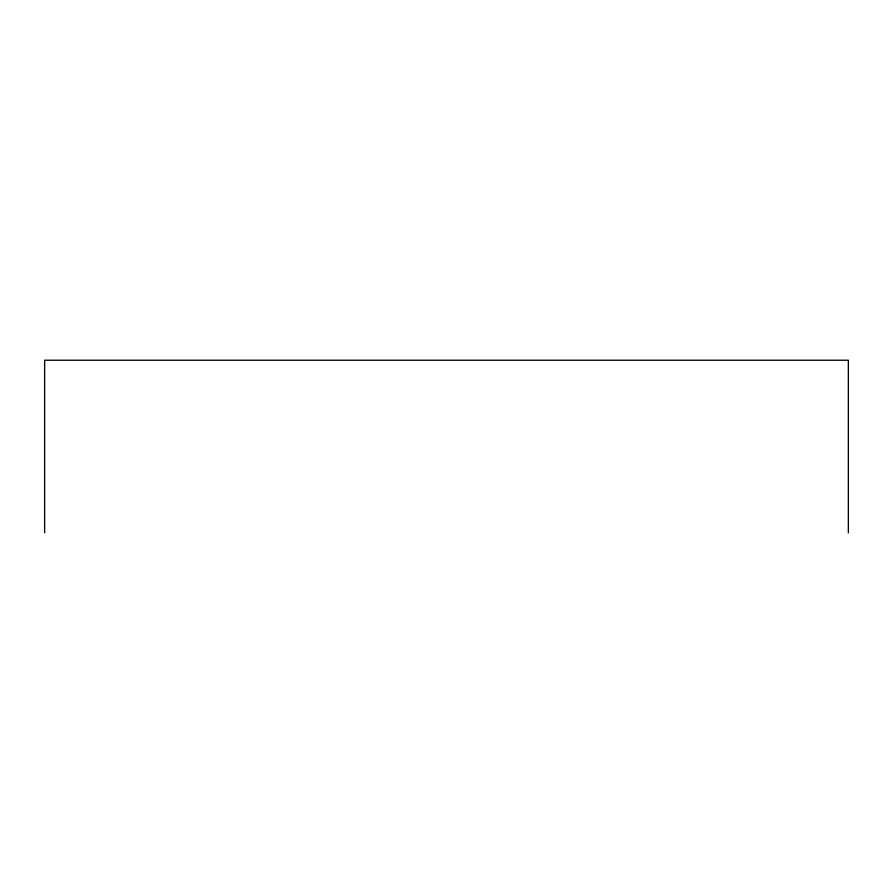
<?xml version="1.0" encoding="UTF-8"?>
<svg xmlns="http://www.w3.org/2000/svg" width="893" height="893" viewBox="0 0 893 893"><rect width="100%" height="100%" fill="white"/><g stroke="black" fill="none" stroke-linecap="round" stroke-linejoin="round"><path stroke-width="1.34" d="M848.35 532.764L848.35 360.236L44.65 360.236L44.65 532.764"/></g></svg>
